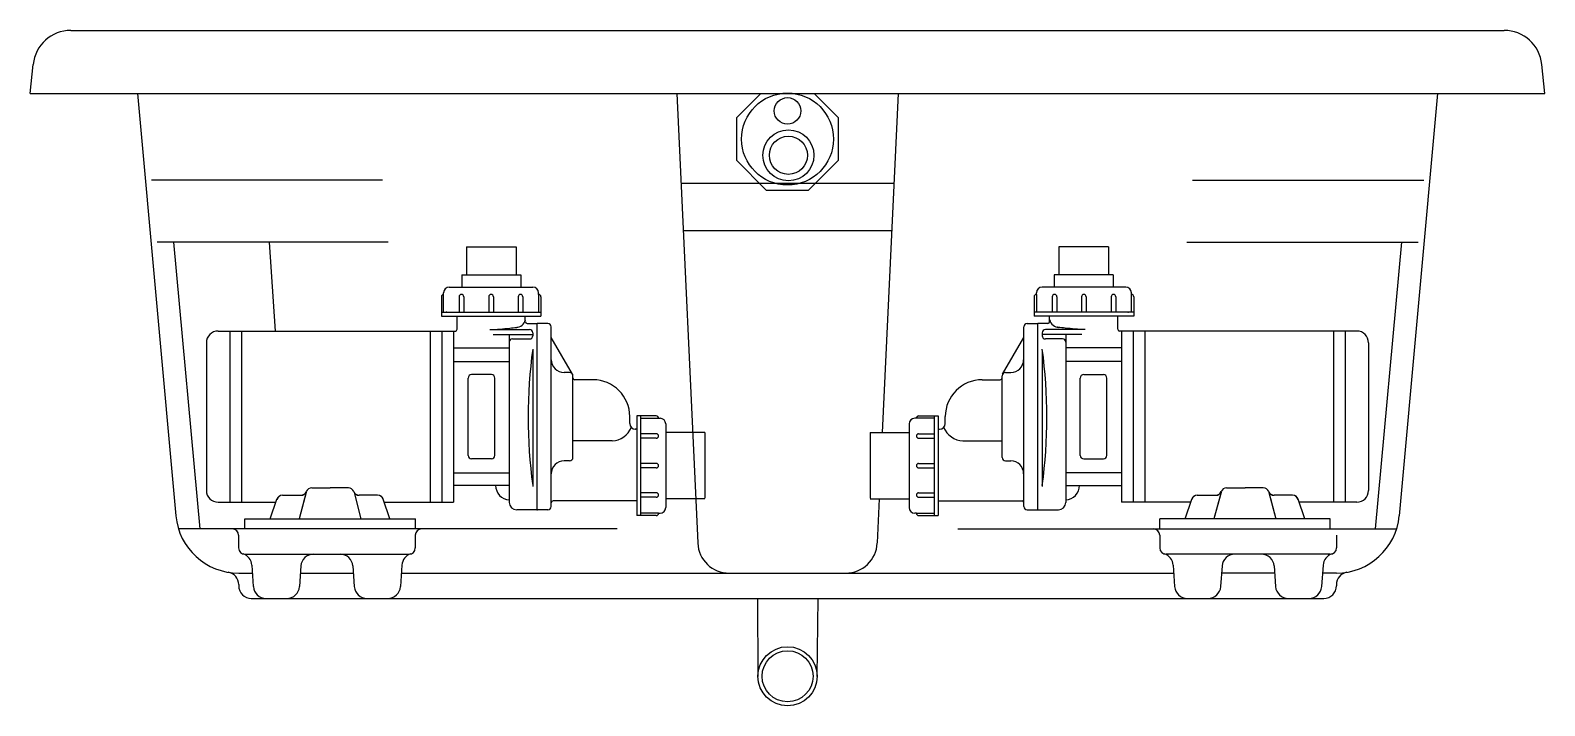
# Model space of a CAD drawing. Header units: millimetres. Extents: x -1240.08 to -1238.88, y 2225.8 to 2226.33.
import ezdxf

# ---------------------------------------------------------------- set-up
doc = ezdxf.new("R2010")
doc.units = ezdxf.units.MM
doc.layers.add('jacuzzi', color=1, linetype='Continuous')

msp = doc.modelspace()

# ---------------------------------------------------------------- linework, layer by layer
at = {"layer": 'jacuzzi'}
for p, q in [((-1240.0441, 2226.3348), (-1238.9084, 2226.3348)), ((-1240.0762, 2226.2848), (-1240.0739, 2226.3078)), ((-1238.8762, 2226.2848), (-1238.8785, 2226.3078)), ((-1240.0762, 2226.2848), (-1238.8762, 2226.2848)), ((-1239.9914, 2226.2848), (-1239.9609, 2225.9503)), ((-1239.5638, 2226.2848), (-1239.5473, 2225.9287)), ((-1239.3886, 2226.2848), (-1239.4011, 2226.0161)), ((-1238.9611, 2226.2848), (-1238.9915, 2225.9503)), ((-1239.7971, 2226.2161), (-1239.9803, 2226.2161)), ((-1239.1553, 2226.2161), (-1238.9721, 2226.2161)), ((-1239.3919, 2226.2136), (-1239.5605, 2226.2136)), ((-1239.3937, 2226.1761), (-1239.5588, 2226.1761)), ((-1239.7927, 2226.1671), (-1239.9758, 2226.1671)), ((-1239.9627, 2226.1671), (-1239.9419, 2225.9398)), ((-1239.8869, 2226.1671), (-1239.8822, 2226.0966)), ((-1239.222, 2226.1632), (-1239.2612, 2226.1632)), ((-1239.1598, 2226.1671), (-1238.9766, 2226.1671)), ((-1238.9897, 2226.1671), (-1239.0106, 2225.9398)), ((-1239.2182, 2226.141), (-1239.265, 2226.141)), ((-1239.279, 2226.1257), (-1239.279, 2226.1269)), ((-1239.279, 2226.1256), (-1239.279, 2226.1269)), ((-1239.279, 2226.1256), (-1239.279, 2226.1115)), ((-1239.2082, 2226.1314), (-1239.2745, 2226.1314)), ((-1239.2037, 2226.1257), (-1239.2037, 2226.1269)), ((-1239.2037, 2226.1256), (-1239.2037, 2226.1269)), ((-1239.2037, 2226.1115), (-1239.2037, 2226.1256)), ((-1239.2019, 2226.1115), (-1239.2808, 2226.1115)), ((-1239.2019, 2226.1085), (-1239.2808, 2226.1085)), ((-1239.2685, 2226.104), (-1239.2685, 2226.1085)), ((-1239.2145, 2226.098), (-1239.2145, 2226.1085)), ((-1239.289, 2225.9577), (-1239.289, 2226.0998)), ((-1239.2862, 2226.1026), (-1239.2779, 2226.1026)), ((-1239.2779, 2225.9549), (-1239.2779, 2226.1026)), ((-1239.2779, 2225.9549), (-1239.2779, 2226.1026)), ((-1239.2699, 2226.1026), (-1239.2779, 2226.1026)), ((-1239.2699, 2226.1026), (-1239.2779, 2226.1026)), ((-1239.2404, 2226.0977), (-1239.2717, 2226.0977)), ((-1239.0251, 2226.0966), (-1239.2131, 2226.0966)), ((-1239.2117, 2226.0966), (-1239.2117, 2225.9742)), ((-1239.2024, 2226.0966), (-1239.2024, 2225.961)), ((-1239.1931, 2226.0966), (-1239.1931, 2225.961)), ((-1239.0436, 2226.0966), (-1239.0436, 2225.9611)), ((-1239.0436, 2226.0966), (-1239.0436, 2225.961)), ((-1239.0344, 2226.0966), (-1239.0344, 2225.9611)), ((-1239.0344, 2226.0966), (-1239.0344, 2225.961)), ((-1239.3059, 2226.0624), (-1239.289, 2226.0916)), ((-1239.2743, 2226.0951), (-1239.2743, 2226.093)), ((-1239.2743, 2226.0951), (-1239.2743, 2226.0929)), ((-1239.243, 2226.0939), (-1239.2743, 2226.0939)), ((-1239.2584, 2226.0903), (-1239.2717, 2226.0903)), ((-1239.2117, 2226.0946), (-1239.2117, 2225.9742)), ((-1239.0158, 2226.0873), (-1239.0158, 2225.9703)), ((-1239.0158, 2226.0873), (-1239.0158, 2225.9703)), ((-1239.2743, 2226.0813), (-1239.2743, 2225.9734)), ((-1239.2117, 2226.0832), (-1239.2558, 2226.0832)), ((-1239.2117, 2226.0724), (-1239.2558, 2226.0724)), ((-1239.3062, 2225.9965), (-1239.3062, 2226.061)), ((-1239.3034, 2226.0638), (-1239.2992, 2226.0638)), ((-1239.2415, 2226.0621), (-1239.2259, 2226.0621)), ((-1239.322, 2226.058), (-1239.3076, 2226.058)), ((-1239.2443, 2225.9981), (-1239.2443, 2226.0593)), ((-1239.2231, 2225.9981), (-1239.2231, 2226.0593)), ((-1239.3599, 2226.0275), (-1239.3753, 2226.0275)), ((-1239.3599, 2226.0293), (-1239.3599, 2225.9504)), ((-1239.3569, 2226.0293), (-1239.3569, 2225.9504)), ((-1239.3513, 2226.0233), (-1239.3513, 2226.0288)), ((-1239.4108, 2226.0161), (-1239.4108, 2225.9642)), ((-1239.4108, 2226.0161), (-1239.4108, 2225.9679)), ((-1239.4108, 2226.0161), (-1239.3798, 2226.0161)), ((-1239.4108, 2226.0161), (-1239.3798, 2226.0161)), ((-1239.3798, 2226.0231), (-1239.3798, 2225.9568)), ((-1239.3798, 2226.023), (-1239.3798, 2225.9567)), ((-1239.3562, 2226.0189), (-1239.3557, 2226.0189)), ((-1239.3374, 2226.0095), (-1239.3062, 2226.0095)), ((-1239.3034, 2225.9937), (-1239.2992, 2225.9937)), ((-1239.2415, 2225.9953), (-1239.2259, 2225.9953)), ((-1239.2117, 2225.9842), (-1239.2558, 2225.9842)), ((-1239.2558, 2225.9842), (-1239.2558, 2225.9742)), ((-1239.2558, 2225.9842), (-1239.2558, 2225.9742)), ((-1239.2117, 2225.9842), (-1239.2117, 2225.9742)), ((-1239.2117, 2225.9842), (-1239.2117, 2225.9742)), ((-1239.4108, 2225.9716), (-1239.4108, 2225.9679)), ((-1239.4108, 2225.9679), (-1239.4108, 2225.9642)), ((-1239.2558, 2225.9742), (-1239.2117, 2225.9742)), ((-1239.2117, 2225.9742), (-1239.2117, 2225.9611)), ((-1239.2117, 2225.9742), (-1239.2117, 2225.961)), ((-1239.1515, 2225.9665), (-1239.1369, 2225.9665)), ((-1239.1515, 2225.9665), (-1239.1369, 2225.9665)), ((-1239.1327, 2225.9689), (-1239.1383, 2225.9477)), ((-1239.1327, 2225.9688), (-1239.1383, 2225.9477)), ((-1239.1283, 2225.9723), (-1239.1137, 2225.9723)), ((-1239.1283, 2225.9723), (-1239.1137, 2225.9723)), ((-1239.0992, 2225.9723), (-1239.1137, 2225.9723)), ((-1239.0992, 2225.9723), (-1239.1137, 2225.9723)), ((-1239.0947, 2225.9689), (-1239.0892, 2225.9477)), ((-1239.0947, 2225.9688), (-1239.0892, 2225.9477)), ((-1239.076, 2225.9665), (-1239.0906, 2225.9665)), ((-1239.076, 2225.9665), (-1239.0906, 2225.9665)), ((-1239.4108, 2225.9637), (-1239.3798, 2225.9637)), ((-1239.4035, 2225.9637), (-1239.4051, 2225.9287)), ((-1239.3741, 2225.9523), (-1239.3753, 2225.9523)), ((-1239.3741, 2225.9522), (-1239.3753, 2225.9522)), ((-1239.3741, 2225.9522), (-1239.3599, 2225.9522)), ((-1239.3569, 2225.962), (-1239.2904, 2225.962)), ((-1239.2862, 2225.9549), (-1239.2779, 2225.9549)), ((-1239.2779, 2225.9549), (-1239.2616, 2225.9549)), ((-1239.2558, 2225.9629), (-1239.2558, 2225.9608)), ((-1239.2558, 2225.9629), (-1239.2558, 2225.9608)), ((-1239.1566, 2225.961), (-1239.2117, 2225.961)), ((-1239.1611, 2225.9477), (-1239.1559, 2225.9633)), ((-1239.1611, 2225.9477), (-1239.1559, 2225.9633)), ((-1239.0664, 2225.9477), (-1239.0716, 2225.9633)), ((-1239.0664, 2225.9477), (-1239.0716, 2225.9633)), ((-1239.0251, 2225.9611), (-1239.0708, 2225.9611)), ((-1239.0251, 2225.961), (-1239.0708, 2225.961)), ((-1239.0462, 2225.9477), (-1239.1813, 2225.9477)), ((-1239.0462, 2225.9477), (-1239.1813, 2225.9477)), ((-1239.1813, 2225.9399), (-1239.1813, 2225.9477)), ((-1239.1813, 2225.9398), (-1239.1813, 2225.9477)), ((-1239.0462, 2225.9399), (-1239.0462, 2225.9477)), ((-1239.0462, 2225.9398), (-1239.0462, 2225.9477)), ((-1239.6112, 2225.9398), (-1239.9588, 2225.9398)), ((-1239.9112, 2225.9348), (-1239.9112, 2225.9248)), ((-1239.7712, 2225.9348), (-1239.7712, 2225.9248)), ((-1239.3412, 2225.9398), (-1238.9936, 2225.9398)), ((-1239.1813, 2225.9399), (-1239.0462, 2225.9399)), ((-1239.1813, 2225.9398), (-1239.0462, 2225.9398)), ((-1239.1812, 2225.9348), (-1239.1812, 2225.9248)), ((-1239.0412, 2225.9348), (-1239.0412, 2225.9248)), ((-1239.9062, 2225.9198), (-1239.7762, 2225.9198)), ((-1239.0462, 2225.9198), (-1239.1762, 2225.9198)), ((-1239.9111, 2225.9048), (-1239.9002, 2225.9048)), ((-1239.9006, 2225.9112), (-1239.8995, 2225.8942)), ((-1239.8619, 2225.9105), (-1239.863, 2225.8942)), ((-1239.8622, 2225.9048), (-1239.8202, 2225.9048)), ((-1239.8206, 2225.9105), (-1239.8195, 2225.8942)), ((-1239.7818, 2225.9112), (-1239.783, 2225.8942)), ((-1239.7822, 2225.9048), (-1239.1702, 2225.9048)), ((-1239.1706, 2225.9112), (-1239.1695, 2225.8942)), ((-1239.1319, 2225.9105), (-1239.133, 2225.8942)), ((-1239.0902, 2225.9048), (-1239.1322, 2225.9048)), ((-1239.0906, 2225.9105), (-1239.0895, 2225.8942)), ((-1239.0518, 2225.9112), (-1239.053, 2225.8942)), ((-1239.0413, 2225.9048), (-1239.0522, 2225.9048)), ((-1239.9111, 2225.8957), (-1239.9111, 2225.8948)), ((-1239.0413, 2225.8957), (-1239.0413, 2225.8948)), ((-1239.9011, 2225.8848), (-1239.0513, 2225.8848)), ((-1239.4999, 2225.8848), (-1239.4996, 2225.823)), ((-1239.4523, 2225.8847), (-1239.4529, 2225.8229))]:
    msp.add_line(p, q, dxfattribs=at)
at = {"layer": 'jacuzzi', "linetype": 'Continuous'}
for p, q in [((-1239.7305, 2226.1632), (-1239.6912, 2226.1632)), ((-1239.7342, 2226.141), (-1239.6874, 2226.141)), ((-1239.7487, 2226.1257), (-1239.7487, 2226.1269)), ((-1239.7487, 2226.1256), (-1239.7487, 2226.1269)), ((-1239.7487, 2226.1115), (-1239.7487, 2226.1256)), ((-1239.7442, 2226.1314), (-1239.6779, 2226.1314)), ((-1239.6734, 2226.1257), (-1239.6734, 2226.1269)), ((-1239.6734, 2226.1256), (-1239.6734, 2226.1269)), ((-1239.6734, 2226.1256), (-1239.6734, 2226.1115)), ((-1239.7505, 2226.1115), (-1239.6716, 2226.1115)), ((-1239.7505, 2226.1085), (-1239.6716, 2226.1085)), ((-1239.7379, 2226.098), (-1239.7379, 2226.1085)), ((-1239.684, 2226.104), (-1239.684, 2226.1085)), ((-1239.9274, 2226.0966), (-1239.7394, 2226.0966)), ((-1239.9181, 2226.0966), (-1239.9181, 2225.9611)), ((-1239.9181, 2226.0966), (-1239.9181, 2225.961)), ((-1239.9088, 2226.0966), (-1239.9088, 2225.9611)), ((-1239.9088, 2226.0966), (-1239.9088, 2225.961)), ((-1239.7593, 2226.0966), (-1239.7593, 2225.961)), ((-1239.7501, 2226.0966), (-1239.7501, 2225.961)), ((-1239.7408, 2226.0966), (-1239.7408, 2225.9742)), ((-1239.7121, 2226.0977), (-1239.6807, 2226.0977)), ((-1239.6825, 2226.1026), (-1239.6745, 2226.1026)), ((-1239.6825, 2226.1026), (-1239.6745, 2226.1026)), ((-1239.6745, 2225.9549), (-1239.6745, 2226.1026)), ((-1239.6745, 2225.9549), (-1239.6745, 2226.1026)), ((-1239.6662, 2226.1026), (-1239.6745, 2226.1026)), ((-1239.6634, 2225.9577), (-1239.6634, 2226.0998)), ((-1239.9366, 2226.0873), (-1239.9366, 2225.9703)), ((-1239.9366, 2226.0873), (-1239.9366, 2225.9703)), ((-1239.7408, 2226.0946), (-1239.7408, 2225.9742)), ((-1239.7094, 2226.0939), (-1239.6781, 2226.0939)), ((-1239.6941, 2226.0903), (-1239.6807, 2226.0903)), ((-1239.6781, 2226.0951), (-1239.6781, 2226.093)), ((-1239.6781, 2226.0951), (-1239.6781, 2226.0929)), ((-1239.6466, 2226.0624), (-1239.6634, 2226.0916)), ((-1239.7408, 2226.0832), (-1239.6967, 2226.0832)), ((-1239.7408, 2226.0724), (-1239.6967, 2226.0724)), ((-1239.6781, 2226.0813), (-1239.6781, 2225.9734)), ((-1239.7109, 2226.0621), (-1239.7265, 2226.0621)), ((-1239.649, 2226.0638), (-1239.6533, 2226.0638)), ((-1239.6462, 2225.9965), (-1239.6462, 2226.061)), ((-1239.7293, 2225.9981), (-1239.7293, 2226.0593)), ((-1239.7081, 2225.9981), (-1239.7081, 2226.0593)), ((-1239.6304, 2226.058), (-1239.6448, 2226.058)), ((-1239.6012, 2226.0233), (-1239.6012, 2226.0288)), ((-1239.5955, 2226.0293), (-1239.5955, 2225.9504)), ((-1239.5926, 2226.0293), (-1239.5926, 2225.9504)), ((-1239.5926, 2226.0275), (-1239.5772, 2226.0275)), ((-1239.5963, 2226.0189), (-1239.5968, 2226.0189)), ((-1239.5727, 2226.0231), (-1239.5727, 2225.9568)), ((-1239.5727, 2226.023), (-1239.5727, 2225.9567)), ((-1239.5416, 2226.0161), (-1239.5727, 2226.0161)), ((-1239.5416, 2226.0161), (-1239.5727, 2226.0161)), ((-1239.5416, 2226.0161), (-1239.5416, 2225.9642)), ((-1239.5416, 2226.0161), (-1239.5416, 2225.9679)), ((-1239.6151, 2226.0095), (-1239.6462, 2226.0095)), ((-1239.7109, 2225.9953), (-1239.7265, 2225.9953)), ((-1239.649, 2225.9937), (-1239.6533, 2225.9937)), ((-1239.7408, 2225.9842), (-1239.6967, 2225.9842)), ((-1239.7408, 2225.9842), (-1239.7408, 2225.9742)), ((-1239.7408, 2225.9842), (-1239.7408, 2225.9742)), ((-1239.6967, 2225.9842), (-1239.6967, 2225.9742)), ((-1239.6967, 2225.9842), (-1239.6967, 2225.9742)), ((-1239.8764, 2225.9665), (-1239.8618, 2225.9665)), ((-1239.8764, 2225.9665), (-1239.8618, 2225.9665)), ((-1239.8577, 2225.9689), (-1239.8632, 2225.9477)), ((-1239.8577, 2225.9688), (-1239.8632, 2225.9477)), ((-1239.8532, 2225.9723), (-1239.8387, 2225.9723)), ((-1239.8532, 2225.9723), (-1239.8387, 2225.9723)), ((-1239.8242, 2225.9723), (-1239.8387, 2225.9723)), ((-1239.8242, 2225.9723), (-1239.8387, 2225.9723)), ((-1239.8197, 2225.9689), (-1239.8142, 2225.9477)), ((-1239.8197, 2225.9688), (-1239.8142, 2225.9477)), ((-1239.801, 2225.9665), (-1239.8156, 2225.9665)), ((-1239.801, 2225.9665), (-1239.8156, 2225.9665)), ((-1239.6967, 2225.9742), (-1239.7408, 2225.9742)), ((-1239.7408, 2225.9742), (-1239.7408, 2225.9611)), ((-1239.7408, 2225.9742), (-1239.7408, 2225.961)), ((-1239.5416, 2225.9716), (-1239.5416, 2225.9679)), ((-1239.5416, 2225.9679), (-1239.5416, 2225.9642)), ((-1239.9274, 2225.9611), (-1239.8816, 2225.9611)), ((-1239.9274, 2225.961), (-1239.8816, 2225.961)), ((-1239.8861, 2225.9477), (-1239.8809, 2225.9633)), ((-1239.8861, 2225.9477), (-1239.8809, 2225.9633)), ((-1239.7914, 2225.9477), (-1239.7966, 2225.9633)), ((-1239.7914, 2225.9477), (-1239.7966, 2225.9633)), ((-1239.7958, 2225.961), (-1239.7408, 2225.961)), ((-1239.6967, 2225.9629), (-1239.6967, 2225.9608)), ((-1239.6967, 2225.9629), (-1239.6967, 2225.9608)), ((-1239.6745, 2225.9549), (-1239.6908, 2225.9549)), ((-1239.6662, 2225.9549), (-1239.6745, 2225.9549)), ((-1239.5955, 2225.962), (-1239.662, 2225.962)), ((-1239.5784, 2225.9522), (-1239.5926, 2225.9522)), ((-1239.5784, 2225.9523), (-1239.5772, 2225.9523)), ((-1239.5784, 2225.9522), (-1239.5772, 2225.9522)), ((-1239.5416, 2225.9637), (-1239.5727, 2225.9637)), ((-1239.9063, 2225.9477), (-1239.7711, 2225.9477)), ((-1239.9063, 2225.9477), (-1239.7711, 2225.9477)), ((-1239.9063, 2225.9399), (-1239.9063, 2225.9477)), ((-1239.9063, 2225.9398), (-1239.9063, 2225.9477)), ((-1239.7711, 2225.9399), (-1239.7711, 2225.9477)), ((-1239.7711, 2225.9398), (-1239.7711, 2225.9477)), ((-1239.7711, 2225.9399), (-1239.9063, 2225.9399)), ((-1239.7711, 2225.9398), (-1239.9063, 2225.9398))]:
    msp.add_line(p, q, dxfattribs=at)
at = {"layer": 'jacuzzi'}
for points in [[(-1239.4973, 2226.2848), (-1239.5167, 2226.2654), (-1239.5167, 2226.2319), (-1239.493, 2226.2082), (-1239.4926, 2226.2082)], [(-1239.493, 2226.2082), (-1239.4595, 2226.2082), (-1239.4357, 2226.2319), (-1239.4357, 2226.2654), (-1239.4551, 2226.2848)], [(-1239.2612, 2226.1633), (-1239.2612, 2226.141)], [(-1239.222, 2226.1633), (-1239.222, 2226.141)], [(-1239.265, 2226.141), (-1239.265, 2226.1314)], [(-1239.2182, 2226.141), (-1239.2182, 2226.1314)], [(-1239.2808, 2226.1238), (-1239.2808, 2226.1085)], [(-1239.2664, 2226.1238), (-1239.2664, 2226.1115)], [(-1239.2628, 2226.1238), (-1239.2628, 2226.1115)], [(-1239.2432, 2226.1238), (-1239.2432, 2226.1115)], [(-1239.2396, 2226.1238), (-1239.2396, 2226.1115)], [(-1239.2197, 2226.1238), (-1239.2197, 2226.1115)], [(-1239.2161, 2226.1238), (-1239.2161, 2226.1115)], [(-1239.2019, 2226.1238), (-1239.2019, 2226.1085)], [(-1239.2558, 2226.0939), (-1239.2558, 2225.9842)], [(-1239.3723, 2226.0293), (-1239.3569, 2226.0293)], [(-1239.3723, 2226.0152), (-1239.3599, 2226.0152)], [(-1239.3723, 2226.0116), (-1239.3599, 2226.0116)], [(-1239.3723, 2225.9917), (-1239.3599, 2225.9917)], [(-1239.3723, 2225.9881), (-1239.3599, 2225.9881)], [(-1239.3723, 2225.9685), (-1239.3599, 2225.9685)], [(-1239.3723, 2225.9649), (-1239.3599, 2225.9649)], [(-1239.2558, 2225.9742), (-1239.2558, 2225.9694), (-1239.2558, 2225.9629)], [(-1239.2558, 2225.9742), (-1239.2558, 2225.9694), (-1239.2558, 2225.9629)], [(-1239.3723, 2225.9504), (-1239.3569, 2225.9504)]]:
    msp.add_lwpolyline(points, dxfattribs=at)
at = {"layer": 'jacuzzi', "linetype": 'Continuous'}
for points in [[(-1239.7305, 2226.1633), (-1239.7305, 2226.141)], [(-1239.6912, 2226.1633), (-1239.6912, 2226.141)], [(-1239.7342, 2226.141), (-1239.7342, 2226.1314)], [(-1239.6874, 2226.141), (-1239.6874, 2226.1314)], [(-1239.7505, 2226.1238), (-1239.7505, 2226.1085)], [(-1239.7364, 2226.1238), (-1239.7364, 2226.1115)], [(-1239.7328, 2226.1238), (-1239.7328, 2226.1115)], [(-1239.7129, 2226.1238), (-1239.7129, 2226.1115)], [(-1239.7093, 2226.1238), (-1239.7093, 2226.1115)], [(-1239.6896, 2226.1238), (-1239.6896, 2226.1115)], [(-1239.686, 2226.1238), (-1239.686, 2226.1115)], [(-1239.6716, 2226.1238), (-1239.6716, 2226.1085)], [(-1239.6967, 2226.0939), (-1239.6967, 2225.9842)], [(-1239.5802, 2226.0293), (-1239.5955, 2226.0293)], [(-1239.5802, 2226.0152), (-1239.5926, 2226.0152)], [(-1239.5802, 2226.0116), (-1239.5926, 2226.0116)], [(-1239.5802, 2225.9917), (-1239.5926, 2225.9917)], [(-1239.5802, 2225.9881), (-1239.5926, 2225.9881)], [(-1239.6967, 2225.9742), (-1239.6967, 2225.9694), (-1239.6967, 2225.9629)], [(-1239.6967, 2225.9742), (-1239.6967, 2225.9694), (-1239.6967, 2225.9629)], [(-1239.5802, 2225.9685), (-1239.5926, 2225.9685)], [(-1239.5802, 2225.9649), (-1239.5926, 2225.9649)], [(-1239.5802, 2225.9504), (-1239.5955, 2225.9504)]]:
    msp.add_lwpolyline(points, dxfattribs=at)
msp.add_lwpolyline([(-1239.7121, 2226.0977, 0.008376), (-1239.7041, 2226.0982, 0.008376), (-1239.6962, 2226.0989, 0.00574), (-1239.6908, 2226.0995, 0.000724), (-1239.6901, 2226.0996)], format="xyb", dxfattribs=at)
at = {"layer": 'jacuzzi'}
msp.add_lwpolyline([(-1239.2404, 2226.0977, -0.008376), (-1239.2483, 2226.0982, -0.008376), (-1239.2562, 2226.0989, -0.00574), (-1239.2617, 2226.0995, -0.000724), (-1239.2624, 2226.0996)], format="xyb", dxfattribs=at)
for centre, radius in [((-1239.4762, 2226.2487), 0.0364), ((-1239.4762, 2226.271), 0.0105), ((-1239.4755, 2226.2358), 0.0202), ((-1239.4755, 2226.2358), 0.0151), ((-1239.4762, 2225.8231), 0.0234), ((-1239.4762, 2225.8231), 0.0202)]:
    msp.add_circle(centre, radius, dxfattribs=at)
for centre, radius, start, end in [((-1240.0441, 2226.3048), 0.03, 90, 174.2894), ((-1238.9084, 2226.3048), 0.03, 5.7106, 90), ((-1239.279, 2226.1238), 0.0018, 90, 180), ((-1239.2745, 2226.1269), 0.0045, 90, 180), ((-1239.2646, 2226.1238), 0.0018, 0, 180), ((-1239.2414, 2226.1238), 0.0018, 0, 180), ((-1239.2179, 2226.1238), 0.0018, 0, 180), ((-1239.2082, 2226.1269), 0.0045, 0, 90), ((-1239.2037, 2226.1238), 0.0018, 0, 90), ((-1239.2862, 2226.0998), 0.00279, 90, 180), ((-1239.2717, 2226.0951), 0.00261, 90, 180), ((-1239.2699, 2226.104), 0.00141, 270, 0), ((-1239.2699, 2226.104), 0.00141, 270, 0), ((-1239.2607, 2226.1074), 0.00798, 193.8392, 266.6722), ((-1239.2131, 2226.098), 0.00141, 180, 270), ((-1239.0251, 2226.0873), 0.00928, 0, 90), ((-1239.0251, 2226.0873), 0.00928, 0, 90), ((-1239.2717, 2226.0929), 0.00261, 180, 270), ((-1239.2584, 2226.0877), 0.00261, 0, 90), ((-1239.2992, 2226.0739), 0.0101, 270, 0), ((-1239.6775, 2226.0283), 0.4068, 352.3703, 7.6297), ((-1239.6775, 2226.0283), 0.4068, 352.3703, 7.6297), ((-1239.3034, 2226.061), 0.00279, 90, 180), ((-1239.2415, 2226.0593), 0.00278, 90, 180), ((-1239.2259, 2226.0593), 0.00278, 0, 90), ((-1239.322, 2226.0288), 0.0292, 90, 180), ((-1239.3076, 2226.0594), 0.00142, 270, 0), ((-1239.3753, 2226.023), 0.0045, 90, 180), ((-1239.3723, 2226.0275), 0.0018, 90, 180), ((-1239.3723, 2226.0134), 0.0018, 90, 270), ((-1239.3562, 2226.0196), 0.000743, 194.8583, 270), ((-1239.3557, 2226.0233), 0.00441, 270, 0), ((-1239.3361, 2226.0274), 0.0179, 203.7468, 266.1355), ((-1239.3723, 2225.9899), 0.0018, 90, 270), ((-1239.3034, 2225.9965), 0.00279, 180, 270), ((-1239.2992, 2225.9836), 0.0101, 0, 90), ((-1239.2415, 2225.9981), 0.00278, 180, 270), ((-1239.2259, 2225.9981), 0.00278, 270, 0), ((-1239.3723, 2225.9667), 0.0018, 90, 270), ((-1239.2562, 2225.9742), 0.0113, 272.3872, 0), ((-1239.2562, 2225.9742), 0.0113, 272.3872, 0), ((-1239.1515, 2225.9619), 0.00464, 90, 161.6055), ((-1239.1515, 2225.9618), 0.00464, 90, 161.6055), ((-1239.1369, 2225.9712), 0.00464, 270, 338.1026), ((-1239.1369, 2225.9711), 0.00464, 270, 338.1026), ((-1239.1283, 2225.9677), 0.00464, 90, 158.1026), ((-1239.1283, 2225.9677), 0.00464, 90, 158.1026), ((-1239.0992, 2225.9677), 0.00464, 21.8974, 90), ((-1239.0992, 2225.9677), 0.00464, 21.8974, 90), ((-1239.0906, 2225.9712), 0.00464, 201.8974, 270), ((-1239.0906, 2225.9711), 0.00464, 201.8974, 270), ((-1239.076, 2225.9619), 0.00464, 18.3945, 90), ((-1239.076, 2225.9618), 0.00464, 18.3945, 90), ((-1239.0251, 2225.9703), 0.00928, 270, 0), ((-1239.0251, 2225.9703), 0.00928, 270, 0), ((-1239.3753, 2225.9567), 0.0045, 180, 270), ((-1239.3723, 2225.9522), 0.0018, 180, 270), ((-1239.2904, 2225.9606), 0.00142, 0, 90), ((-1239.2862, 2225.9577), 0.00279, 180, 270), ((-1239.2616, 2225.9608), 0.00585, 270, 0), ((-1239.2616, 2225.9608), 0.00585, 270, 0), ((-1239.9111, 2225.9548), 0.05, 185.2054, 270), ((-1239.0413, 2225.9548), 0.05, 270, 354.7946), ((-1239.9162, 2225.9348), 0.005, 0, 90), ((-1239.7662, 2225.9348), 0.005, 90, 180), ((-1239.5224, 2225.9298), 0.025, 182.6517, 270), ((-1239.4301, 2225.9298), 0.025, 270, 357.3483), ((-1239.1862, 2225.9348), 0.005, 0, 90), ((-1239.9062, 2225.9248), 0.005, 180, 270), ((-1239.9106, 2225.9105), 0.01, 3.8623, 72.9742), ((-1239.8519, 2225.9098), 0.01, 90, 176.1377), ((-1239.8306, 2225.9098), 0.01, 3.8623, 90), ((-1239.7718, 2225.9105), 0.01, 107.0258, 176.1377), ((-1239.7762, 2225.9248), 0.005, 270, 0), ((-1239.1762, 2225.9248), 0.005, 180, 270), ((-1239.1806, 2225.9105), 0.01, 3.8623, 72.9742), ((-1239.1219, 2225.9098), 0.01, 90, 176.1377), ((-1239.1006, 2225.9098), 0.01, 3.8623, 90), ((-1239.0418, 2225.9105), 0.01, 107.0258, 176.1377), ((-1239.0462, 2225.9248), 0.005, 270, 0), ((-1239.9211, 2225.8957), 0.01, 0, 80.4059), ((-1239.0313, 2225.8957), 0.01, 99.5941, 180), ((-1239.9011, 2225.8948), 0.01, 180, 270), ((-1239.8895, 2225.8948), 0.01, 183.8623, 270), ((-1239.8729, 2225.8948), 0.01, 270, 356.1377), ((-1239.8095, 2225.8948), 0.01, 183.8623, 270), ((-1239.7929, 2225.8948), 0.01, 270, 356.1377), ((-1239.1595, 2225.8948), 0.01, 183.8623, 270), ((-1239.1429, 2225.8948), 0.01, 270, 356.1377), ((-1239.0795, 2225.8948), 0.01, 183.8623, 270), ((-1239.0629, 2225.8948), 0.01, 270, 356.1377), ((-1239.0513, 2225.8948), 0.01, 270, 0)]:
    msp.add_arc(centre, radius, start, end, dxfattribs=at)
at = {"layer": 'jacuzzi', "linetype": 'Continuous'}
for centre, radius, start, end in [((-1239.7487, 2226.1238), 0.0018, 90, 180), ((-1239.7442, 2226.1269), 0.0045, 90, 180), ((-1239.7346, 2226.1238), 0.0018, 0, 180), ((-1239.7111, 2226.1238), 0.0018, 0, 180), ((-1239.6878, 2226.1238), 0.0018, 0, 180), ((-1239.6779, 2226.1269), 0.0045, 0, 90), ((-1239.6734, 2226.1238), 0.0018, 0, 90), ((-1239.9274, 2226.0873), 0.00928, 90, 180), ((-1239.9274, 2226.0873), 0.00928, 90, 180), ((-1239.7394, 2226.098), 0.00141, 270, 0), ((-1239.6917, 2226.1074), 0.00798, 273.3278, 346.1608), ((-1239.6825, 2226.104), 0.00141, 180, 270), ((-1239.6825, 2226.104), 0.00141, 180, 270), ((-1239.6807, 2226.0951), 0.00261, 0, 90), ((-1239.6662, 2226.0998), 0.00279, 0, 90), ((-1239.6941, 2226.0877), 0.00261, 90, 180), ((-1239.6807, 2226.0929), 0.00261, 270, 0), ((-1239.2749, 2226.0283), 0.4068, 172.3703, 187.6297), ((-1239.2749, 2226.0283), 0.4068, 172.3703, 187.6297), ((-1239.6533, 2226.0739), 0.0101, 180, 270), ((-1239.7265, 2226.0593), 0.00278, 90, 180), ((-1239.7109, 2226.0593), 0.00278, 0, 90), ((-1239.649, 2226.061), 0.00279, 0, 90), ((-1239.6448, 2226.0594), 0.00142, 180, 270), ((-1239.6304, 2226.0288), 0.0292, 0, 90), ((-1239.5802, 2226.0275), 0.0018, 0, 90), ((-1239.5772, 2226.023), 0.0045, 0, 90), ((-1239.6163, 2226.0274), 0.0179, 273.8645, 336.2532), ((-1239.5968, 2226.0233), 0.00441, 180, 270), ((-1239.5963, 2226.0196), 0.000743, 270, 345.1417), ((-1239.5802, 2226.0134), 0.0018, 270, 90), ((-1239.7265, 2225.9981), 0.00278, 180, 270), ((-1239.7109, 2225.9981), 0.00278, 270, 0), ((-1239.6533, 2225.9836), 0.0101, 90, 180), ((-1239.649, 2225.9965), 0.00279, 270, 0), ((-1239.5802, 2225.9899), 0.0018, 270, 90), ((-1239.9274, 2225.9703), 0.00928, 180, 270), ((-1239.9274, 2225.9703), 0.00928, 180, 270), ((-1239.8764, 2225.9619), 0.00464, 90, 161.6055), ((-1239.8764, 2225.9618), 0.00464, 90, 161.6055), ((-1239.8618, 2225.9712), 0.00464, 270, 338.1026), ((-1239.8618, 2225.9711), 0.00464, 270, 338.1026), ((-1239.8532, 2225.9677), 0.00464, 90, 158.1026), ((-1239.8532, 2225.9677), 0.00464, 90, 158.1026), ((-1239.8242, 2225.9677), 0.00464, 21.8974, 90), ((-1239.8242, 2225.9677), 0.00464, 21.8974, 90), ((-1239.8156, 2225.9712), 0.00464, 201.8974, 270), ((-1239.8156, 2225.9711), 0.00464, 201.8974, 270), ((-1239.801, 2225.9619), 0.00464, 18.3945, 90), ((-1239.801, 2225.9618), 0.00464, 18.3945, 90), ((-1239.6962, 2225.9742), 0.0113, 180, 267.6128), ((-1239.6962, 2225.9742), 0.0113, 180, 267.6128), ((-1239.5802, 2225.9667), 0.0018, 270, 90), ((-1239.6908, 2225.9608), 0.00585, 180, 270), ((-1239.6908, 2225.9608), 0.00585, 180, 270), ((-1239.6662, 2225.9577), 0.00279, 270, 0), ((-1239.662, 2225.9606), 0.00142, 90, 180), ((-1239.5802, 2225.9522), 0.0018, 270, 0), ((-1239.5772, 2225.9567), 0.0045, 270, 0)]:
    msp.add_arc(centre, radius, start, end, dxfattribs=at)
for p in [(-1239.7463, 2226.1115), (-1239.6745, 2225.9549)]:
    msp.add_point(p, dxfattribs=at)
at = {"layer": 'jacuzzi'}
for p in [(-1239.2062, 2226.1115), (-1239.2779, 2225.9549)]:
    msp.add_point(p, dxfattribs=at)

doc.saveas('drawing.dxf')
